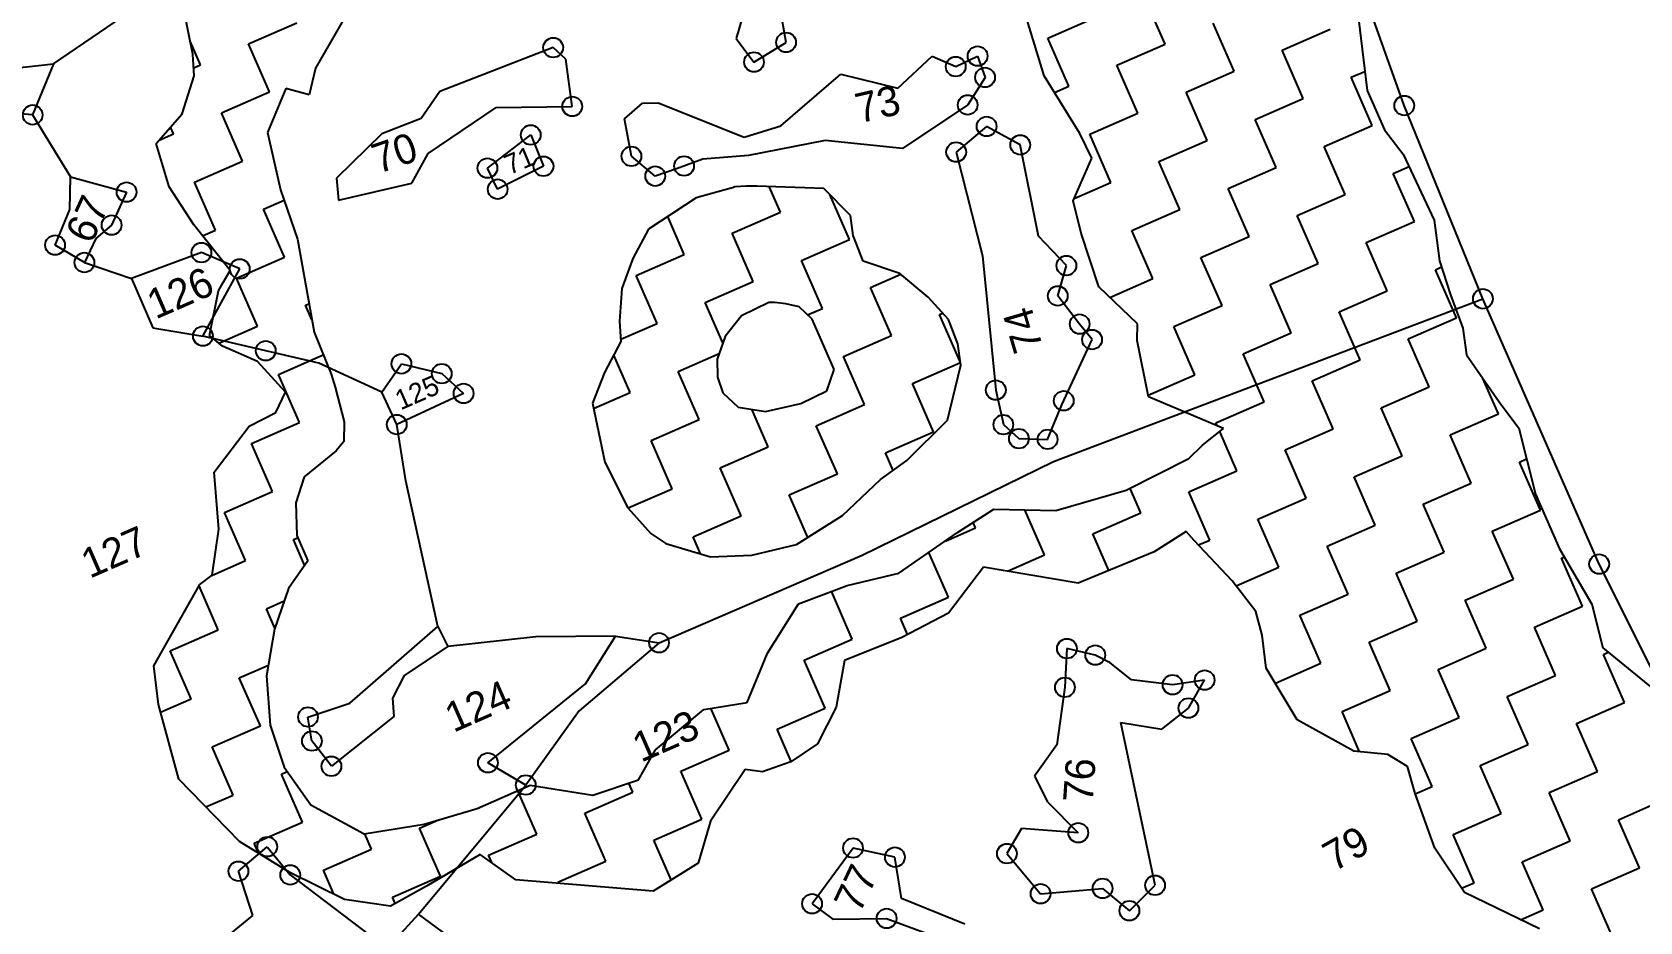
# Model space of a CAD drawing. Header units: metres. Extents: x 296846 to 301610, y 1968188 to 1972573.
# Drawn here: x 299023 to 299994, y 1969454 to 1969991 of the extents above; entities that cross this region are included whole.
import ezdxf

# ---------------------------------------------------------------- set-up
doc = ezdxf.new("R2010")
doc.units = ezdxf.units.M
for name, color, linetype in [('OFF', 1, 'Continuous'), ('POLY_HATCH', 12, 'Continuous'), ('POLY_PARCEL', 6, 'Continuous'), ('POLY_ROAD', 30, 'Continuous'), ('TEXT_PARCEL', 7, 'Continuous'), ('V_BOUND_LINE', 7, 'Continuous')]:
    doc.layers.add(name, color=color, linetype=linetype)
doc.styles.add('TEXT_MAP', font='')
doc.styles.get('TEXT_MAP').set_extended_font_data('Kruti Dev 050')

msp = doc.modelspace()

# ---------------------------------------------------------------- linework, layer by layer
for centre in [(299478.53, 1969984.6), (299337.95, 1969981.43), (299459.16, 1969972.71), (299594.13, 1969976.32), (299580.91, 1969969.97), (299598.62, 1969963.44), (299349.46, 1969945.93), (299588.14, 1969946.87), (299851.61, 1969946.44), (299023.77, 1969940.86), (299599.58, 1969933.85), (299324.42, 1969928.71), (299385.18, 1969915.83), (299581.19, 1969918.4), (299619.86, 1969922.74), (299298.3, 1969908.73), (299332.11, 1969909.81), (299416.96, 1969909.98), (299304.44, 1969896), (299399.56, 1969903.85), (299080.45, 1969894.25), (299071.44, 1969874.33), (299037.3, 1969862.26), (299125.65, 1969857.71), (299055.03, 1969851.74), (299148.81, 1969847.85), (299647.71, 1969849.85), (299642.54, 1969831.61), (299899.09, 1969829.82), (299126.54, 1969807.29), (299655.72, 1969814.54), (299164.5, 1969798.48), (299663.21, 1969805.25), (299246.39, 1969790.59), (299270.69, 1969784.66), (299283.9, 1969772.74), (299605.13, 1969774.73), (299646.1, 1969768.3), (299243.54, 1969753.96), (299609.67, 1969753.88), (299619.07, 1969745.43), (299636.4, 1969745.01), (299969.3, 1969669.71), (299401.84, 1969622.21), (299648.02, 1969618.71), (299665.16, 1969614.79), (299646.8, 1969595.35), (299711.81, 1969596.93), (299731.18, 1969599.68), (299189.96, 1969577.44), (299721.4, 1969582.85), (299192.31, 1969562.96), (299204.1, 1969547.69), (299298.53, 1969549.83), (299321.44, 1969536.4), (299654.89, 1969507.55), (299165.35, 1969499.17), (299518.93, 1969498.37), (299544.19, 1969492.85), (299611.81, 1969495), (299147.96, 1969484.39), (299179.22, 1969482.16), (299632.12, 1969470.77), (299669.55, 1969474), (299701.3, 1969475.88), (299494.21, 1969464.73), (299685.73, 1969460.52), (299539.22, 1969455.86)]:
    msp.add_circle(centre, 5.94)
at = {"layer": 'OFF'}
msp.add_line((299278.8, 1969442.11), (299256.66, 1969458.53), dxfattribs=at)
at = {"layer": 'POLY_HATCH'}
for p, q in [((299120.43, 1969977.52), (299113.99, 1970009.18)), ((299212.53, 1970000.43), (299194.57, 1969969.09)), ((299634.22, 1969964.48), (299624.1, 1969998)), ((299823.95, 1969998.87), (299829.28, 1969955.64)), ((299121.26, 1969964.34), (299120.43, 1969977.52)), ((299194.57, 1969969.09), (299190.77, 1969952.97)), ((299114.01, 1969941.47), (299121.26, 1969964.34)), ((299655.78, 1969929.63), (299634.22, 1969964.48)), ((299176.49, 1969956.67), (299165.46, 1969930.17)), ((299190.77, 1969952.97), (299176.49, 1969956.67)), ((299829.28, 1969955.64), (299839.68, 1969931.87)), ((299098.41, 1969923.58), (299114.01, 1969941.47)), ((299165.46, 1969930.17), (299173.31, 1969895.66)), ((299663.17, 1969914.79), (299655.78, 1969929.63)), ((299839.68, 1969931.87), (299851.04, 1969917.13)), ((299106.15, 1969897.41), (299098.41, 1969923.58)), ((299651.82, 1969889.05), (299663.17, 1969914.79)), ((299851.04, 1969917.13), (299869.7, 1969877.27)), ((299121.13, 1969874.41), (299106.15, 1969897.41)), ((299173.31, 1969895.66), (299183.63, 1969865.83)), ((299446.79, 1969897.01), (299424.21, 1969890.76)), ((299447.55, 1969897.35), (299446.79, 1969897.01)), ((299454.62, 1969897.72), (299447.55, 1969897.35)), ((299460.93, 1969897.77), (299454.62, 1969897.72)), ((299501.3, 1969896.44), (299460.93, 1969897.77)), ((299517.51, 1969880.03), (299501.3, 1969896.44)), ((299424.21, 1969890.76), (299395.4, 1969871.84)), ((299656.73, 1969869.52), (299651.82, 1969889.05)), ((299142.97, 1969847.01), (299121.13, 1969874.41)), ((299395.4, 1969871.84), (299385.95, 1969854.16)), ((299519.11, 1969868.09), (299517.51, 1969880.03)), ((299869.7, 1969877.27), (299872.98, 1969852.84)), ((299183.63, 1969865.83), (299193.7, 1969809.7)), ((299524.98, 1969852.58), (299519.11, 1969868.09)), ((299667.29, 1969837.09), (299656.73, 1969869.52)), ((299385.95, 1969854.16), (299379.44, 1969835.96)), ((299547.23, 1969845.14), (299524.98, 1969852.58)), ((299872.98, 1969852.84), (299879.49, 1969832.3)), ((299138.77, 1969839.63), (299142.97, 1969847.01)), ((299564.29, 1969830.91), (299547.23, 1969845.14)), ((299130.54, 1969807.72), (299135.99, 1969834.72)), ((299135.99, 1969834.72), (299138.77, 1969839.63)), ((299379.44, 1969835.96), (299378.05, 1969816.38)), ((299690.61, 1969814.76), (299667.29, 1969837.09)), ((299468.04, 1969827.7), (299451.67, 1969819.64)), ((299471.74, 1969827.51), (299468.04, 1969827.7)), ((299468.04, 1969827.7), (299468.04, 1969827.7)), ((299478.38, 1969826.8), (299471.74, 1969827.51)), ((299486.45, 1969824.9), (299478.38, 1969826.8)), ((299494.22, 1969817.45), (299486.45, 1969824.9)), ((299576.57, 1969817.3), (299564.29, 1969830.91)), ((299879.49, 1969832.3), (299887.04, 1969812.2)), ((299378.05, 1969816.38), (299378.89, 1969804.1)), ((299451.67, 1969819.64), (299441.75, 1969807.17)), ((299507.48, 1969787.11), (299494.22, 1969817.45)), ((299582.11, 1969802.56), (299576.57, 1969817.3)), ((299690.46, 1969804.75), (299690.61, 1969814.76)), ((299138.29, 1969801.25), (299130.54, 1969807.72)), ((299193.7, 1969809.7), (299203.88, 1969784.33)), ((299378.89, 1969804.1), (299369.01, 1969785.33)), ((299441.75, 1969807.17), (299436.95, 1969793.33)), ((299697.22, 1969770.66), (299690.46, 1969804.75)), ((299887.04, 1969812.2), (299889.23, 1969795.92)), ((299159.56, 1969792.08), (299138.29, 1969801.25)), ((299584.05, 1969789.85), (299582.11, 1969802.56)), ((299889.23, 1969795.92), (299908.99, 1969767.62)), ((299176.29, 1969773.53), (299159.56, 1969792.08)), ((299203.88, 1969784.33), (299206.43, 1969776.42)), ((299369.01, 1969785.33), (299361.74, 1969766.79)), ((299436.95, 1969793.33), (299437.13, 1969782.57)), ((299503.11, 1969774.36), (299507.48, 1969787.11)), ((299576, 1969756.52), (299584.05, 1969789.85)), ((299206.43, 1969776.42), (299211.75, 1969755.59)), ((299437.13, 1969782.57), (299440.35, 1969773.13)), ((299487.49, 1969766.63), (299503.11, 1969774.36)), ((299170.59, 1969761.19), (299176.29, 1969773.53)), ((299361.74, 1969766.79), (299369.16, 1969731.18)), ((299440.35, 1969773.13), (299449.54, 1969764.5)), ((299466.1, 1969761.8), (299487.49, 1969766.63)), ((299742.6, 1969751.65), (299697.22, 1969770.66)), ((299908.99, 1969767.62), (299920.81, 1969751.85)), ((299154.49, 1969752.92), (299170.59, 1969761.19)), ((299211.75, 1969755.59), (299211.5, 1969743.74)), ((299449.54, 1969764.5), (299466.1, 1969761.8)), ((299551.37, 1969732.21), (299576, 1969756.52)), ((299133.33, 1969725.21), (299154.49, 1969752.92)), ((299729.84, 1969741.55), (299742.6, 1969751.65)), ((299920.81, 1969751.85), (299930.86, 1969711.92)), ((299206.94, 1969738.01), (299187.57, 1969722.32)), ((299211.5, 1969743.74), (299206.94, 1969738.01)), ((299721.62, 1969733.44), (299729.84, 1969741.55)), ((299369.16, 1969731.18), (299382.95, 1969703.78)), ((299535.56, 1969720.78), (299551.37, 1969732.21)), ((299683.9, 1969714.25), (299721.62, 1969733.44)), ((299136.08, 1969690.71), (299133.33, 1969725.21)), ((299187.57, 1969722.32), (299182.68, 1969706.62)), ((299512.54, 1969698.98), (299535.56, 1969720.78)), ((299182.68, 1969706.62), (299183.14, 1969686.95)), ((299641.34, 1969701.97), (299683.9, 1969714.25)), ((299930.86, 1969711.92), (299945.32, 1969678.84)), ((299382.95, 1969703.78), (299396.98, 1969688.23)), ((299484.92, 1969681.48), (299512.54, 1969698.98)), ((299582.03, 1969688.71), (299603.91, 1969702.78)), ((299603.91, 1969702.78), (299641.34, 1969701.97)), ((299132.12, 1969663.12), (299136.08, 1969690.71)), ((299396.98, 1969688.23), (299405.94, 1969682.2)), ((299546.63, 1969664.2), (299582.03, 1969688.71)), ((299720.11, 1969689.3), (299700.77, 1969677.15)), ((299724.89, 1969684), (299720.11, 1969689.3)), ((299183.14, 1969686.95), (299189.77, 1969671.78)), ((299405.94, 1969682.2), (299432.97, 1969674.14)), ((299457.87, 1969675.09), (299484.92, 1969681.48)), ((299747.88, 1969659.58), (299724.89, 1969684)), ((299945.32, 1969678.84), (299964.82, 1969645.5)), ((299189.77, 1969671.78), (299178.13, 1969654.95)), ((299432.97, 1969674.14), (299457.87, 1969675.09)), ((299597.65, 1969667.8), (299576.49, 1969640.08)), ((299654.79, 1969658.29), (299597.65, 1969667.8)), ((299700.77, 1969677.15), (299654.79, 1969658.29)), ((299124.74, 1969657.43), (299132.12, 1969663.12)), ((299515.46, 1969656.9), (299546.63, 1969664.2)), ((299762.09, 1969641.16), (299747.88, 1969659.58)), ((299096.91, 1969608.33), (299124.74, 1969657.43)), ((299178.13, 1969654.95), (299169.81, 1969630.53)), ((299485.94, 1969645.81), (299515.46, 1969656.9)), ((299467.32, 1969615.99), (299485.94, 1969645.81)), ((299576.49, 1969640.08), (299548.42, 1969625.35)), ((299765.89, 1969626.82), (299762.09, 1969641.16)), ((299964.82, 1969645.5), (299971.49, 1969619.12)), ((299169.81, 1969630.53), (299165, 1969602.23)), ((299548.42, 1969625.35), (299513.82, 1969611.47)), ((299768.4, 1969606.98), (299765.89, 1969626.82)), ((299971.49, 1969619.12), (300002.05, 1969594.31)), ((299455.02, 1969586.22), (299467.32, 1969615.99)), ((299513.82, 1969611.47), (299508.83, 1969583.43)), ((299099.74, 1969584.94), (299096.91, 1969608.33)), ((299165, 1969602.23), (299167.16, 1969572.46)), ((299787, 1969575.71), (299768.4, 1969606.98)), ((299112.05, 1969539.84), (299099.74, 1969584.94)), ((299399.73, 1969557.54), (299428.83, 1969582)), ((299428.83, 1969582), (299455.02, 1969586.22)), ((299508.83, 1969583.43), (299497.56, 1969561.27)), ((299167.16, 1969572.46), (299175.49, 1969547.19)), ((299821.16, 1969556.84), (299787, 1969575.71)), ((299497.56, 1969561.27), (299481.33, 1969550.48)), ((299389.52, 1969539.53), (299399.73, 1969557.54)), ((299841.78, 1969554.77), (299821.16, 1969556.84)), ((299853.54, 1969547.59), (299841.78, 1969554.77)), ((299175.49, 1969547.19), (299191.75, 1969524.47)), ((299453.78, 1969545.83), (299432.94, 1969514.56)), ((299464.32, 1969544.28), (299453.78, 1969545.83)), ((299481.33, 1969550.48), (299464.32, 1969544.28)), ((299858.25, 1969531.18), (299853.54, 1969547.59)), ((299148.68, 1969502.38), (299112.05, 1969539.84)), ((299292.17, 1969522.28), (299324.05, 1969536.22)), ((299324.05, 1969536.22), (299361.95, 1969530.19)), ((299361.95, 1969530.19), (299389.52, 1969539.53)), ((299191.75, 1969524.47), (299223.85, 1969506.88)), ((299260.14, 1969512.8), (299292.17, 1969522.28)), ((299870.19, 1969498.23), (299858.25, 1969531.18)), ((299223.85, 1969506.88), (299260.14, 1969512.8)), ((299432.94, 1969514.56), (299425.56, 1969489.17)), ((299179.05, 1969483.64), (299148.68, 1969502.38)), ((299293.87, 1969494.42), (299261.53, 1969475.36)), ((299315.32, 1969479.17), (299293.87, 1969494.42)), ((299888.01, 1969471.54), (299870.19, 1969498.23)), ((299212.07, 1969467.29), (299179.05, 1969483.64)), ((299425.56, 1969489.17), (299398.39, 1969472.37)), ((299261.53, 1969475.36), (299239.68, 1969463.35)), ((299398.39, 1969472.37), (299315.32, 1969479.17)), ((299239.68, 1969463.35), (299212.07, 1969467.29)), ((299933.38, 1969449.5), (299888.01, 1969471.54))]:
    msp.add_line(p, q, dxfattribs=at)
at = {"layer": 'POLY_HATCH', "linetype": 'Continuous'}
for p, q in [((299707.25, 1969983.5), (299694.57, 1970012.52)), ((299636.53, 1969987.15), (299665.55, 1969999.84)), ((299154.12, 1969983.73), (299183.14, 1969996.41)), ((299748.96, 1969967.16), (299736.28, 1969996.18)), ((299777.98, 1969979.84), (299807, 1969992.52)), ((299125.1, 1969971.05), (299118.84, 1969985.37)), ((299166.8, 1969954.71), (299154.12, 1969983.73)), ((299649.21, 1969958.13), (299636.53, 1969987.15)), ((299678.23, 1969970.82), (299707.25, 1969983.5)), ((299790.66, 1969950.82), (299777.98, 1969979.84)), ((299120.96, 1969969.24), (299125.1, 1969971.05)), ((299690.91, 1969941.79), (299678.23, 1969970.82)), ((299719.94, 1969954.48), (299748.96, 1969967.16)), ((299819.69, 1969963.5), (299827.87, 1969967.08)), ((299832.37, 1969934.48), (299819.69, 1969963.5)), ((299137.78, 1969942.03), (299166.8, 1969954.71)), ((299640.5, 1969954.33), (299649.21, 1969958.13)), ((299732.62, 1969925.45), (299719.94, 1969954.48)), ((299761.64, 1969938.14), (299790.66, 1969950.82)), ((299150.46, 1969913), (299137.78, 1969942.03)), ((299661.89, 1969929.11), (299690.91, 1969941.79)), ((299108.76, 1969929.34), (299106.98, 1969933.41)), ((299774.33, 1969909.11), (299761.64, 1969938.14)), ((299803.35, 1969921.8), (299832.37, 1969934.48)), ((299100.17, 1969925.59), (299108.76, 1969929.34)), ((299674.58, 1969900.09), (299661.89, 1969929.11)), ((299703.6, 1969912.77), (299732.62, 1969925.45)), ((299816.03, 1969892.77), (299803.35, 1969921.8)), ((299121.44, 1969900.32), (299150.46, 1969913)), ((299716.28, 1969883.75), (299703.6, 1969912.77)), ((299745.3, 1969896.43), (299774.33, 1969909.11)), ((299845.05, 1969905.46), (299854.56, 1969909.61)), ((299857.74, 1969876.43), (299845.05, 1969905.46)), ((299134.12, 1969871.3), (299121.44, 1969900.32)), ((299475.08, 1969882.04), (299468.31, 1969897.53)), ((299516.78, 1969865.7), (299504.97, 1969892.72)), ((299652.41, 1969890.4), (299674.58, 1969900.09)), ((299757.99, 1969867.41), (299745.3, 1969896.43)), ((299787.01, 1969880.09), (299816.03, 1969892.77)), ((299163.14, 1969883.98), (299175.49, 1969889.38)), ((299175.83, 1969854.96), (299163.14, 1969883.98)), ((299446.05, 1969869.35), (299475.08, 1969882.04)), ((299687.26, 1969871.07), (299716.28, 1969883.75)), ((299417.03, 1969856.67), (299407.06, 1969879.5)), ((299799.69, 1969851.07), (299787.01, 1969880.09)), ((299828.71, 1969863.75), (299857.74, 1969876.43)), ((299126.33, 1969867.89), (299134.12, 1969871.3)), ((299458.74, 1969840.33), (299446.05, 1969869.35)), ((299487.76, 1969853.01), (299516.78, 1969865.7)), ((299699.94, 1969842.04), (299687.26, 1969871.07)), ((299728.96, 1969854.73), (299757.99, 1969867.41)), ((299841.4, 1969834.73), (299828.71, 1969863.75)), ((299146.8, 1969842.28), (299175.83, 1969854.96)), ((299388.01, 1969843.99), (299417.03, 1969856.67)), ((299500.44, 1969823.99), (299487.76, 1969853.01)), ((299741.65, 1969825.7), (299728.96, 1969854.73)), ((299400.69, 1969814.97), (299388.01, 1969843.99)), ((299529.46, 1969836.67), (299547.78, 1969844.68)), ((299770.67, 1969838.39), (299799.69, 1969851.07)), ((299870.42, 1969847.41), (299874.18, 1969849.05)), ((299883.1, 1969818.39), (299870.42, 1969847.41)), ((299159.49, 1969813.25), (299146.8, 1969842.28)), ((299429.71, 1969827.65), (299458.74, 1969840.33)), ((299542.15, 1969807.65), (299529.46, 1969836.67)), ((299673.97, 1969830.69), (299699.94, 1969842.04)), ((299783.35, 1969809.36), (299770.67, 1969838.39)), ((299812.37, 1969822.05), (299841.4, 1969834.73)), ((299188.51, 1969825.94), (299190.62, 1969826.86)), ((299192.37, 1969817.11), (299188.51, 1969825.94)), ((299440.38, 1969803.24), (299429.71, 1969827.65)), ((299491.48, 1969820.08), (299500.44, 1969823.99)), ((299712.62, 1969813.02), (299741.65, 1969825.7)), ((299136.14, 1969803.05), (299159.49, 1969813.25)), ((299378.8, 1969805.4), (299400.69, 1969814.97)), ((299571.17, 1969820.33), (299573.08, 1969821.17)), ((299583.81, 1969791.41), (299571.17, 1969820.33)), ((299825.06, 1969793.02), (299812.37, 1969822.05)), ((299854.08, 1969805.71), (299883.1, 1969818.39)), ((299513.12, 1969794.97), (299542.15, 1969807.65)), ((299725.31, 1969784), (299712.62, 1969813.02)), ((299754.33, 1969796.68), (299783.35, 1969809.36)), ((299866.76, 1969776.68), (299854.08, 1969805.71)), ((299172.17, 1969784.23), (299199.18, 1969796.04)), ((299384.35, 1969773.26), (299374.51, 1969795.78)), ((299413.37, 1969785.94), (299438.14, 1969796.77)), ((299525.81, 1969765.95), (299513.12, 1969794.97)), ((299767.01, 1969767.66), (299754.33, 1969796.68)), ((299184.85, 1969755.21), (299172.17, 1969784.23)), ((299426.06, 1969756.92), (299413.37, 1969785.94)), ((299554.83, 1969778.63), (299583.82, 1969791.3)), ((299796.03, 1969780.34), (299825.06, 1969793.02)), ((299567.51, 1969749.61), (299554.83, 1969778.63)), ((299697.03, 1969771.64), (299725.31, 1969784)), ((299808.72, 1969751.32), (299796.03, 1969780.34)), ((299837.74, 1969764), (299866.76, 1969776.68)), ((299908.47, 1969760.35), (299899.1, 1969781.78)), ((299362.39, 1969763.66), (299384.35, 1969773.26)), ((299496.78, 1969753.26), (299525.81, 1969765.95)), ((299737.99, 1969754.98), (299767.01, 1969767.66)), ((299155.83, 1969742.53), (299184.85, 1969755.21)), ((299397.03, 1969744.24), (299426.06, 1969756.92)), ((299467.76, 1969740.58), (299457.91, 1969763.14)), ((299738.74, 1969753.27), (299737.99, 1969754.98)), ((299850.42, 1969734.98), (299837.74, 1969764)), ((299879.44, 1969747.66), (299908.47, 1969760.35)), ((299509.47, 1969724.24), (299496.78, 1969753.26)), ((299538.49, 1969736.92), (299567.51, 1969749.61)), ((299750.67, 1969725.95), (299740.26, 1969749.79)), ((299779.69, 1969738.64), (299808.72, 1969751.32)), ((299892.13, 1969718.64), (299879.44, 1969747.66)), ((299168.51, 1969713.5), (299155.83, 1969742.53)), ((299409.72, 1969715.22), (299397.03, 1969744.24)), ((299438.74, 1969727.9), (299467.76, 1969740.58)), ((299543.15, 1969726.26), (299538.49, 1969736.92)), ((299792.38, 1969709.61), (299779.69, 1969738.64)), ((299451.42, 1969698.88), (299438.74, 1969727.9)), ((299721.65, 1969713.27), (299750.67, 1969725.95)), ((299821.4, 1969722.3), (299850.42, 1969734.98)), ((299921.15, 1969731.32), (299925.5, 1969733.22)), ((299933.83, 1969702.3), (299921.15, 1969731.32)), ((299480.44, 1969711.56), (299509.47, 1969724.24)), ((299834.08, 1969693.27), (299821.4, 1969722.3)), ((299863.1, 1969705.96), (299892.13, 1969718.64)), ((299139.49, 1969700.82), (299168.51, 1969713.5)), ((299383.12, 1969703.59), (299409.72, 1969715.22)), ((299491.71, 1969685.78), (299480.44, 1969711.56)), ((299692.63, 1969700.59), (299686.16, 1969715.4)), ((299734.33, 1969684.25), (299721.65, 1969713.27)), ((299763.35, 1969696.93), (299792.38, 1969709.61)), ((299152.17, 1969671.8), (299139.49, 1969700.82)), ((299422.4, 1969686.19), (299451.42, 1969698.88)), ((299634.58, 1969675.22), (299622.72, 1969702.38)), ((299663.6, 1969687.91), (299692.63, 1969700.59)), ((299776.04, 1969667.91), (299763.35, 1969696.93)), ((299875.79, 1969676.94), (299863.1, 1969705.96)), ((299904.81, 1969689.62), (299933.83, 1969702.3)), ((299574.66, 1969683.6), (299592.88, 1969691.56)), ((299592.88, 1969691.56), (299591.47, 1969694.78)), ((299673.24, 1969665.86), (299663.6, 1969687.91)), ((299805.06, 1969680.59), (299834.08, 1969693.27)), ((299917.49, 1969660.6), (299904.81, 1969689.62)), ((299181.2, 1969684.48), (299183.73, 1969685.59)), ((299187.92, 1969669.1), (299181.2, 1969684.48)), ((299426.87, 1969675.96), (299422.4, 1969686.19)), ((299727.47, 1969681.25), (299734.33, 1969684.25)), ((299817.74, 1969651.57), (299805.06, 1969680.59)), ((299131.87, 1969662.93), (299152.17, 1969671.8)), ((299576.54, 1969649.86), (299564.78, 1969676.76)), ((299612.09, 1969665.4), (299634.58, 1969675.22)), ((299750.17, 1969656.61), (299776.04, 1969667.91)), ((299846.76, 1969664.25), (299875.79, 1969676.94)), ((299946.51, 1969673.28), (299948.15, 1969673.99)), ((299959.2, 1969644.26), (299946.51, 1969673.28)), ((299859.45, 1969635.23), (299846.76, 1969664.25)), ((299888.47, 1969647.91), (299917.49, 1969660.6)), ((299135.83, 1969630.09), (299124.26, 1969656.58)), ((299518.49, 1969624.49), (299505.9, 1969653.31)), ((299547.52, 1969637.17), (299576.54, 1969649.86)), ((299788.72, 1969638.89), (299817.74, 1969651.57)), ((299164.86, 1969642.78), (299175.58, 1969647.46)), ((299169.99, 1969631.04), (299164.86, 1969642.78)), ((299801.4, 1969609.86), (299788.72, 1969638.89)), ((299901.15, 1969618.89), (299888.47, 1969647.91)), ((299930.17, 1969631.57), (299959.2, 1969644.26)), ((299106.81, 1969617.41), (299135.83, 1969630.09)), ((299551.89, 1969627.17), (299547.52, 1969637.17)), ((299830.42, 1969622.55), (299859.45, 1969635.23)), ((299942.86, 1969602.55), (299930.17, 1969631.57)), ((299489.47, 1969611.81), (299518.49, 1969624.49)), ((299843.11, 1969593.53), (299830.42, 1969622.55)), ((299119.49, 1969588.39), (299106.81, 1969617.41)), ((299502.15, 1969582.79), (299489.47, 1969611.81)), ((299773.85, 1969597.82), (299801.4, 1969609.86)), ((299872.13, 1969606.21), (299901.15, 1969618.89)), ((299971.88, 1969615.23), (299974.74, 1969616.48)), ((299984.56, 1969586.21), (299971.88, 1969615.23)), ((299148.52, 1969601.07), (299166.11, 1969608.76)), ((299161.2, 1969572.05), (299148.52, 1969601.07)), ((299884.81, 1969577.19), (299872.13, 1969606.21)), ((299913.83, 1969589.87), (299942.86, 1969602.55)), ((299460.33, 1969599.08), (299460.45, 1969599.13)), ((299460.45, 1969599.13), (299460.4, 1969599.24)), ((299814.09, 1969580.84), (299843.11, 1969593.53)), ((299101, 1969580.31), (299119.49, 1969588.39)), ((299444.11, 1969557.42), (299433.07, 1969582.69)), ((299473.13, 1969570.1), (299502.15, 1969582.79)), ((299824.73, 1969556.48), (299814.09, 1969580.84)), ((299926.52, 1969560.85), (299913.83, 1969589.87)), ((299955.54, 1969573.53), (299984.56, 1969586.21)), ((299132.18, 1969559.37), (299161.2, 1969572.05)), ((299855.79, 1969564.5), (299884.81, 1969577.19)), ((299968.22, 1969544.51), (299955.54, 1969573.53)), ((299481.62, 1969550.67), (299473.13, 1969570.1)), ((299868.47, 1969535.48), (299855.79, 1969564.5)), ((299144.86, 1969530.34), (299132.18, 1969559.37)), ((299415.09, 1969544.74), (299444.11, 1969557.42)), ((299897.5, 1969548.16), (299926.52, 1969560.85)), ((299173.88, 1969543.03), (299177.37, 1969544.55)), ((299186.56, 1969514), (299173.88, 1969543.03)), ((299427.77, 1969515.72), (299415.09, 1969544.74)), ((299910.18, 1969519.14), (299897.5, 1969548.16)), ((299939.2, 1969531.82), (299968.22, 1969544.51)), ((299328.02, 1969506.69), (299316.55, 1969532.94)), ((299357.04, 1969519.37), (299386.06, 1969532.06)), ((299386.06, 1969532.06), (299383.67, 1969537.55)), ((299858.3, 1969531.04), (299868.47, 1969535.48)), ((299951.88, 1969502.8), (299939.2, 1969531.82)), ((299128.38, 1969523.14), (299144.86, 1969530.34)), ((299980.91, 1969515.48), (300009.93, 1969528.17)), ((299157.54, 1969501.32), (299186.56, 1969514)), ((299257.29, 1969510.35), (299268.73, 1969515.35)), ((299369.72, 1969490.35), (299357.04, 1969519.37)), ((299398.75, 1969503.03), (299427.77, 1969515.72)), ((299881.16, 1969506.46), (299910.18, 1969519.14)), ((299993.59, 1969486.46), (299980.91, 1969515.48)), ((299228.27, 1969497.67), (299224.22, 1969506.94)), ((299269.97, 1969481.33), (299257.29, 1969510.35)), ((299299, 1969494.01), (299328.02, 1969506.69)), ((299409.22, 1969479.07), (299398.75, 1969503.03)), ((299893.84, 1969477.44), (299881.16, 1969506.46)), ((299922.86, 1969490.12), (299951.88, 1969502.8)), ((299160.18, 1969495.28), (299157.54, 1969501.32)), ((299199.25, 1969484.98), (299228.27, 1969497.67)), ((299301.05, 1969489.32), (299299, 1969494.01)), ((299205.57, 1969470.51), (299199.25, 1969484.98)), ((299340.7, 1969477.67), (299369.72, 1969490.35)), ((299935.54, 1969461.1), (299922.86, 1969490.12)), ((299964.57, 1969473.78), (299993.59, 1969486.46)), ((299240.95, 1969468.64), (299269.97, 1969481.33)), ((299340.96, 1969477.07), (299340.7, 1969477.67)), ((299886.28, 1969474.13), (299893.84, 1969477.44)), ((299977.25, 1969444.76), (299964.57, 1969473.78)), ((299242.57, 1969464.94), (299240.95, 1969468.64)), ((299921.84, 1969455.11), (299935.54, 1969461.1))]:
    msp.add_line(p, q, dxfattribs=at)
at = {"layer": 'POLY_PARCEL'}
for p, q in [((299036.42, 1969971.58), (299189.04, 1970076)), ((299452.11, 1969999.31), (299448.41, 1969986.85)), ((299478.53, 1969984.6), (299474.74, 1970006.34)), ((299337.95, 1969981.43), (299269.53, 1969954.96)), ((299345.56, 1969974.48), (299337.95, 1969981.43)), ((299448.41, 1969986.85), (299459.16, 1969972.71)), ((299459.16, 1969972.71), (299478.53, 1969984.6)), ((298993.93, 1969967.11), (299036.42, 1969971.58)), ((299036.42, 1969971.58), (299023.77, 1969940.86)), ((299349.46, 1969945.93), (299345.56, 1969974.48)), ((299546.01, 1969957), (299566.71, 1969976.32)), ((299566.71, 1969976.32), (299580.91, 1969969.97)), ((299580.91, 1969969.97), (299594.13, 1969976.32)), ((299594.13, 1969976.32), (299598.62, 1969963.44)), ((299475.44, 1969934.15), (299511.52, 1969965.33)), ((299511.52, 1969965.33), (299546.01, 1969957)), ((299598.62, 1969963.44), (299588.14, 1969946.87)), ((299269.53, 1969954.96), (299258.37, 1969938.66)), ((299023.77, 1969940.86), (298984.31, 1969944.12)), ((299023.77, 1969940.86), (299046.71, 1969903.48)), ((299262.43, 1969917.6), (299303.48, 1969945.25)), ((299303.48, 1969945.25), (299349.46, 1969945.93)), ((299380.97, 1969938.54), (299391.77, 1969947.82)), ((299391.77, 1969947.82), (299401.39, 1969948.03)), ((299401.39, 1969948.03), (299453.29, 1969927.33)), ((299588.14, 1969946.87), (299548.8, 1969920.55)), ((299258.37, 1969938.66), (299234.45, 1969929.35)), ((299385.18, 1969915.83), (299380.97, 1969938.54)), ((299453.29, 1969927.33), (299475.44, 1969934.15)), ((299599.58, 1969933.85), (299581.19, 1969918.4)), ((299619.86, 1969922.74), (299599.58, 1969933.85)), ((299234.45, 1969929.35), (299207.27, 1969902.63)), ((299298.3, 1969908.73), (299324.42, 1969928.71)), ((299324.42, 1969928.71), (299332.11, 1969909.81)), ((299502.17, 1969925.28), (299455.77, 1969916.42)), ((299548.8, 1969920.55), (299502.17, 1969925.28)), ((299630.82, 1969867.59), (299619.86, 1969922.74)), ((299252.59, 1969899.6), (299262.43, 1969917.6)), ((299399.56, 1969903.85), (299385.18, 1969915.83)), ((299428.22, 1969914.09), (299412.45, 1969908.34)), ((299455.77, 1969916.42), (299428.22, 1969914.09)), ((299581.19, 1969918.4), (299597.15, 1969855.73)), ((299046.15, 1969883.83), (299046.71, 1969903.48)), ((299046.71, 1969903.48), (299080.45, 1969894.25)), ((299207.27, 1969902.63), (299208.46, 1969889.45)), ((299304.44, 1969896), (299298.3, 1969908.73)), ((299332.11, 1969909.81), (299304.44, 1969896)), ((299412.45, 1969908.34), (299399.56, 1969903.85)), ((299080.45, 1969894.25), (299071.44, 1969874.33)), ((299208.46, 1969889.45), (299252.59, 1969899.6)), ((299037.3, 1969862.26), (299046.15, 1969883.83)), ((299071.44, 1969874.33), (299061.88, 1969866.15)), ((299055.03, 1969851.74), (299037.3, 1969862.26)), ((299061.88, 1969866.15), (299055.03, 1969851.74)), ((299647.71, 1969849.85), (299630.82, 1969867.59)), ((299125.65, 1969857.71), (299083.35, 1969842.08)), ((299148.81, 1969847.85), (299125.65, 1969857.71)), ((299597.15, 1969855.73), (299605.13, 1969774.73)), ((299055.03, 1969851.74), (299083.35, 1969842.08)), ((299126.54, 1969807.29), (299148.81, 1969847.85)), ((299642.54, 1969831.61), (299647.71, 1969849.85)), ((299083.35, 1969842.08), (299096.33, 1969812.36)), ((299639.96, 1969731.71), (299899.09, 1969829.82)), ((299655.72, 1969814.54), (299642.54, 1969831.61)), ((299663.21, 1969805.25), (299655.72, 1969814.54)), ((299096.33, 1969812.36), (299126.54, 1969807.29)), ((299196.48, 1969791.05), (299126.54, 1969807.29)), ((299644.98, 1969765.89), (299663.21, 1969805.25)), ((299234.48, 1969773.4), (299196.48, 1969791.05)), ((299234.48, 1969773.4), (299246.39, 1969790.59)), ((299246.39, 1969790.59), (299270.69, 1969784.66)), ((299270.69, 1969784.66), (299283.9, 1969772.74)), ((299605.13, 1969774.73), (299609.67, 1969753.88)), ((299243.54, 1969753.96), (299234.48, 1969773.4)), ((299283.9, 1969772.74), (299243.54, 1969753.96)), ((299636.4, 1969745.01), (299644.98, 1969765.89)), ((299248.95, 1969719.94), (299243.54, 1969753.96)), ((299609.67, 1969753.88), (299619.07, 1969745.43)), ((299619.07, 1969745.43), (299636.4, 1969745.01)), ((299524.43, 1969675.17), (299639.96, 1969731.71)), ((299268.28, 1969632.09), (299248.95, 1969719.94)), ((299401.84, 1969622.21), (299524.43, 1969675.17)), ((299215.25, 1969585.84), (299268.28, 1969632.09)), ((299268.28, 1969632.09), (299274.33, 1969619.98)), ((299274.33, 1969619.98), (299248.1, 1969602.47)), ((299327.43, 1969625.79), (299274.33, 1969619.98)), ((299375.66, 1969626.27), (299327.43, 1969625.79)), ((299401.84, 1969622.21), (299353.74, 1969581.15)), ((299357.38, 1969597.49), (299375.66, 1969626.27)), ((299375.66, 1969626.27), (299401.84, 1969622.21)), ((299648.02, 1969618.71), (299646.8, 1969595.35)), ((299665.16, 1969614.79), (299648.02, 1969618.71)), ((299674.06, 1969610.11), (299665.16, 1969614.79)), ((299687.12, 1969599.84), (299674.06, 1969610.11)), ((299248.1, 1969602.47), (299241.02, 1969588.78)), ((299711.81, 1969596.93), (299687.12, 1969599.84)), ((299298.53, 1969549.83), (299357.38, 1969597.49)), ((299646.8, 1969595.35), (299641.95, 1969560.69)), ((299731.18, 1969599.68), (299711.81, 1969596.93)), ((299721.4, 1969582.85), (299731.18, 1969599.68)), ((299189.96, 1969577.44), (299215.25, 1969585.84)), ((299241.02, 1969588.78), (299241.85, 1969577.8)), ((299353.74, 1969581.15), (299321.44, 1969536.4)), ((299705.26, 1969570.09), (299721.4, 1969582.85)), ((299192.31, 1969562.96), (299189.96, 1969577.44)), ((299241.85, 1969577.8), (299204.1, 1969547.69)), ((299701.3, 1969475.88), (299680.63, 1969574.17)), ((299680.63, 1969574.17), (299705.26, 1969570.09)), ((299204.1, 1969547.69), (299192.31, 1969562.96)), ((299641.95, 1969560.69), (299628.54, 1969541.7)), ((299321.44, 1969536.4), (299298.53, 1969549.83)), ((299628.54, 1969541.7), (299636.41, 1969526.3)), ((299256.66, 1969458.53), (299321.44, 1969536.4)), ((299636.41, 1969526.3), (299654.89, 1969507.55)), ((299620.58, 1969510.25), (299611.81, 1969495)), ((299654.89, 1969507.55), (299620.58, 1969510.25)), ((299147.96, 1969484.39), (299165.35, 1969499.17)), ((299165.35, 1969499.17), (299179.22, 1969482.16)), ((299518.93, 1969498.37), (299494.21, 1969464.73)), ((299544.19, 1969492.85), (299518.93, 1969498.37)), ((299611.81, 1969495), (299632.12, 1969470.77)), ((299156.66, 1969457.56), (299147.96, 1969484.39)), ((299548.28, 1969467.81), (299544.19, 1969492.85)), ((299179.22, 1969482.16), (299237.76, 1969437.79)), ((299632.12, 1969470.77), (299669.55, 1969474)), ((299669.55, 1969474), (299685.73, 1969460.52)), ((299685.73, 1969460.52), (299701.3, 1969475.88)), ((299494.21, 1969464.73), (299506.85, 1969455.41)), ((299586.4, 1969452.5), (299548.28, 1969467.81)), ((299092.01, 1969404.8), (299156.66, 1969457.56)), ((299506.85, 1969455.41), (299539.22, 1969455.86)), ((299539.22, 1969455.86), (299565.2, 1969446.09))]:
    msp.add_line(p, q, dxfattribs=at)
at = {"layer": 'POLY_ROAD'}
msp.add_line((299256.66, 1969458.53), (299237.76, 1969437.79), dxfattribs=at)
at = {"layer": 'V_BOUND_LINE'}
for p, q in [((299851.61, 1969946.44), (299818.61, 1970039.07)), ((299899.09, 1969829.82), (299851.61, 1969946.44)), ((299969.3, 1969669.71), (299899.09, 1969829.82)), ((300003.01, 1969602.28), (299969.3, 1969669.71))]:
    msp.add_line(p, q, dxfattribs=at)

# ---------------------------------------------------------------- texts
at = {"layer": 'TEXT_PARCEL', "style": 'TEXT_MAP'}
for s, height, rotation, p in [('73', 17.956, 12.99431, (299522.78, 1969935.67)), ('70', 17.956, 18.72876, (299232.34, 1969905.19)), ('71', 11.971, 22.799, (299311.59, 1969904.46)), ('67', 17.956, 65.56853, (299059.33, 1969862.17)), ('126', 17.956, 23.60525, (299098, 1969817.23)), ('74', 17.956, 106.29343, (299633.76, 1969800.45)), ('125', 11.971, 23.60525, (299245.89, 1969762.45)), ('127', 17.956, 23.60525, (299058.22, 1969660.79)), ('124', 17.956, 23.60525, (299277.77, 1969567.84)), ('123', 17.956, 23.60525, (299390.99, 1969549.8)), ('76', 17.956, 86.0327, (299663.57, 1969525.38)), ('79', 17.956, 29.40714, (299809.25, 1969483.84)), ('77', 17.956, 64.68092, (299522.96, 1969458.28))]:
    msp.add_text(s, height=height, rotation=rotation, dxfattribs=at).set_placement(p)

doc.saveas('drawing.dxf')
